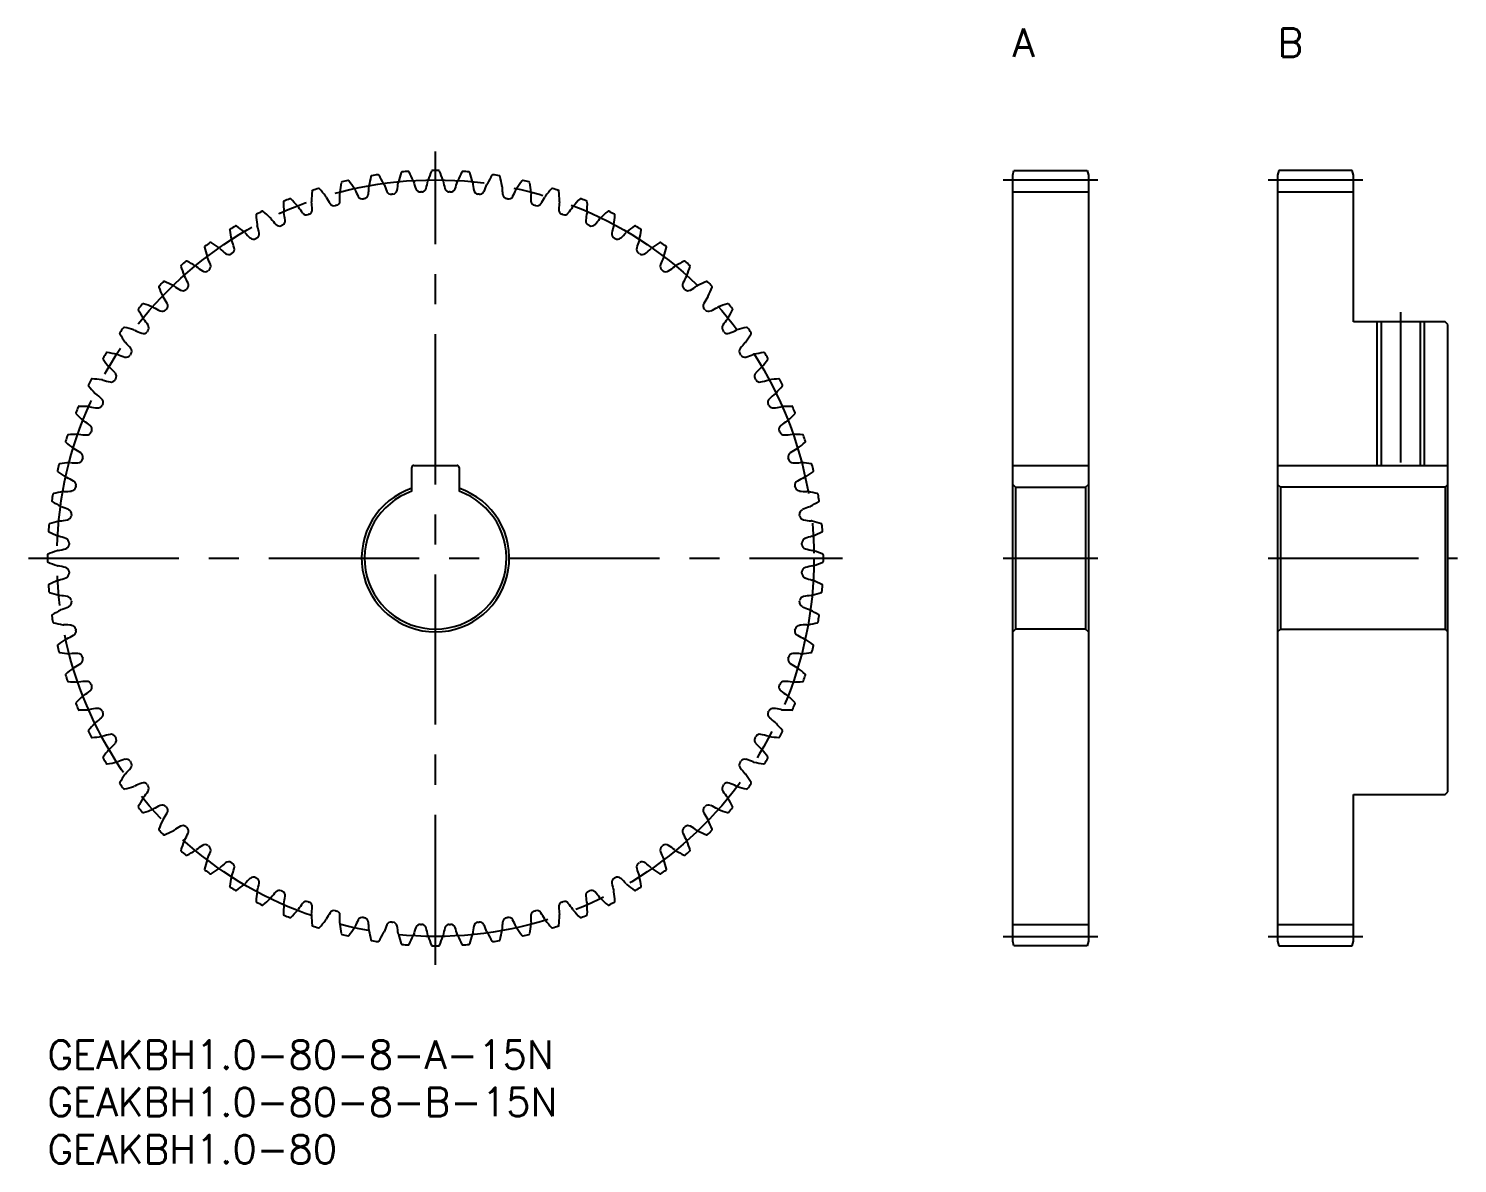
# Model space of a CAD drawing. Extents: x -2 to 149, y -13 to 107.
import ezdxf

# ---------------------------------------------------------------- set-up
doc = ezdxf.new("R2010")
doc.units = 0
doc.header["$LTSCALE"] = 0.5
doc.linetypes.add('CENTER', pattern=[50.8, 31.75, -6.35, 6.35, -6.35])
for name, color, linetype in [('MSM_CENTER', 1, 'CENTER'), ('MSM_CONTINUOUS', 7, 'CONTINUOUS'), ('MSM_NARROW', 5, 'CONTINUOUS'), ('MSM_PART_NUMBER', 7, 'CONTINUOUS')]:
    doc.layers.add(name, color=color, linetype=linetype)
doc.styles.get("Standard").update_dxf_attribs({"font": 'txt.shx', "height": 2, "bigfont": 'bigfont.shx'})

# ---------------------------------------------------------------- blocks, each defined once
blk = doc.blocks.new('*U3')
at = {"layer": 'MSM_PART_NUMBER'}
blk.add_text('GEAKBH1.0-80-8-B-15N', height=3, dxfattribs=at).set_placement((0, -8))
blk = doc.blocks.new('*U4')
at = {"layer": 'MSM_PART_NUMBER'}
blk.add_text('GEAKBH1.0-80-8-A-15N', height=3, dxfattribs=at).set_placement((0, -3))
blk = doc.blocks.new('*U5')
at = {"layer": 'MSM_PART_NUMBER'}
blk.add_text('GEAKBH1.0-80', height=3, dxfattribs=at).set_placement((0, -13))
blk = doc.blocks.new('*U6')
at = {"layer": 'MSM_PART_NUMBER'}
blk.add_text('A', height=3, dxfattribs=at).set_placement((102, 104))
blk = doc.blocks.new('*U7')
at = {"layer": 'MSM_PART_NUMBER'}
blk.add_text('B', height=3, dxfattribs=at).set_placement((130, 104))

msp = doc.modelspace()

# ---------------------------------------------------------------- linework, layer by layer
at = {"layer": 'MSM_CENTER'}
for p, q in [((41, 8), (41, 94)), ((101, 91), (111, 91)), ((129, 91), (139, 91)), ((143, 77), (143, 59.8)), ((-2, 51), (84, 51)), ((101, 51), (111, 51)), ((129, 51), (149, 51)), ((101, 11), (111, 11)), ((129, 11), (139, 11))]:
    msp.add_line(p, q, dxfattribs=at)
msp.add_circle((41, 51), 40, dxfattribs=at)
at = {"layer": 'MSM_CONTINUOUS'}
for p, q in [((102, 91.5), (102.13, 92)), ((102, 10.5), (102, 91.5)), ((102.13, 92), (109.87, 92)), ((109.87, 92), (110, 91.5)), ((110, 91.5), (110, 10.5)), ((130.13, 92), (130, 91.5)), ((130, 91.5), (130, 10.5)), ((137.87, 92), (130.13, 92)), ((138, 91.5), (137.87, 92)), ((138, 76), (138, 91.5)), ((102, 89.75), (110, 89.75)), ((130, 89.75), (138, 89.75)), ((147.7, 76), (138, 76)), ((140.93, 76), (140.93, 60.8)), ((145.07, 76), (145.07, 60.8)), ((148, 75.7), (147.7, 76)), ((148, 26.3), (148, 75.7)), ((38.5, 58.07), (38.5, 60.6)), ((38.7, 60.8), (43.3, 60.8)), ((43.5, 60.6), (43.5, 58.07)), ((102, 60.8), (110, 60.8)), ((130, 60.8), (148, 60.8)), ((102, 58.8), (102.3, 58.5)), ((102.3, 58.5), (102.3, 43.5)), ((102.3, 58.5), (109.7, 58.5)), ((109.7, 58.5), (110, 58.8)), ((109.7, 58.5), (109.7, 43.5)), ((130.3, 58.5), (130, 58.8)), ((130.3, 58.5), (130.3, 43.5)), ((147.7, 58.5), (130.3, 58.5)), ((148, 58.8), (147.7, 58.5)), ((147.7, 58.5), (147.7, 43.5)), ((102.3, 43.5), (102, 43.2)), ((109.7, 43.5), (102.3, 43.5)), ((110, 43.2), (109.7, 43.5)), ((130, 43.2), (130.3, 43.5)), ((130.3, 43.5), (147.7, 43.5)), ((147.7, 43.5), (148, 43.2)), ((138, 26), (147.7, 26)), ((138, 10.5), (138, 26)), ((147.7, 26), (148, 26.3)), ((102, 12.25), (110, 12.25)), ((130, 12.25), (138, 12.25)), ((102.13, 10), (102, 10.5)), ((109.87, 10), (102.13, 10)), ((110, 10.5), (109.87, 10)), ((130, 10.5), (130.13, 10)), ((130.13, 10), (137.87, 10)), ((137.87, 10), (138, 10.5))]:
    msp.add_line(p, q, dxfattribs=at)
for centre, radius, start, end in [((44.18, 88.45), 13.33, 170.2688, 174.625), ((31.13, 90.69), 0.1, 103.9615, 170.2688), ((41, 51), 41, 103.0386, 103.9614), ((31.77, 90.85), 0.1, 36.7312, 103.0386), ((21.17, 82.93), 13.33, 32.375, 36.7312), ((47.1, 88.09), 13.33, 165.7688, 170.125), ((34.28, 91.34), 0.1, 99.4615, 165.7688), ((41, 51), 41, 98.5386, 99.4614), ((34.93, 91.45), 0.1, 32.2312, 98.5386), ((23.73, 84.39), 13.33, 27.875, 32.2312), ((34.79, 90.23), 0.83, 19.9838, 27.875), ((24.83, 92.1), 12.31, 349.6916, 353.454), ((37.88, 90.6), 0.83, 165.625, 173.5162), ((50, 87.5), 13.33, 161.2688, 165.625), ((37.46, 91.75), 0.1, 94.9615, 161.2688), ((41, 51), 41, 94.0386, 94.9614), ((38.12, 91.8), 0.1, 27.7312, 94.0386), ((26.41, 85.64), 13.33, 23.375, 27.7312), ((37.88, 90.6), 0.83, 15.4838, 23.375), ((50.54, 94.12), 12.31, 195.546, 199.3084), ((28.11, 93.24), 12.31, 345.1916, 348.954), ((41, 90.72), 0.83, 161.125, 169.0162), ((52.83, 86.68), 13.33, 156.7688, 161.125), ((40.67, 91.9), 0.1, 90.4614, 156.7688), ((41, 51), 41, 89.5386, 90.4614), ((41.33, 91.9), 0.1, 23.2312, 89.5386), ((29.17, 86.68), 13.33, 18.875, 23.2312), ((41, 90.72), 0.83, 10.9838, 18.875), ((53.89, 93.24), 12.31, 191.046, 194.8084), ((31.46, 94.12), 12.31, 340.6916, 344.454), ((44.12, 90.6), 0.83, 156.625, 164.5162), ((55.59, 85.64), 13.33, 152.2688, 156.625), ((43.88, 91.8), 0.1, 85.9614, 152.2688), ((41, 51), 41, 85.0386, 85.9614), ((44.54, 91.75), 0.1, 18.7312, 85.039), ((32, 87.5), 13.33, 14.375, 18.7312), ((44.12, 90.6), 0.83, 6.4838, 14.375), ((57.17, 92.1), 12.31, 186.546, 190.3084), ((47.21, 90.23), 0.83, 152.125, 160.0162), ((58.27, 84.39), 13.33, 147.7688, 152.125), ((47.07, 91.45), 0.1, 81.4614, 147.7688), ((41, 51), 41, 80.5386, 81.4614), ((47.72, 91.34), 0.1, 14.2312, 80.5386), ((34.9, 88.09), 13.33, 9.875, 14.2312), ((60.83, 82.93), 13.33, 143.2688, 147.625), ((50.23, 90.85), 0.1, 76.9614, 143.2688), ((41, 51), 41, 76.0386, 76.9614), ((50.87, 90.69), 0.1, 9.7312, 76.0386), ((37.82, 88.45), 13.33, 5.375, 9.7312), ((41.23, 88.59), 13.33, 174.7688, 179.125), ((28.05, 89.8), 0.1, 108.4615, 174.7688), ((41, 51), 41, 107.5386, 108.4614), ((28.67, 90), 0.1, 41.2312, 107.5386), ((18.72, 81.28), 13.33, 36.875, 41.2312), ((28.72, 88.78), 0.83, 28.9838, 36.875), ((40.21, 95.16), 12.31, 209.046, 212.8084), ((31.73, 89.63), 0.83, 174.625, 182.5162), ((18.6, 89.06), 12.31, 358.6916, 2.454), ((31.73, 89.63), 0.83, 24.4838, 32.375), ((43.68, 95.08), 12.31, 204.546, 208.3084), ((33.28, 89.48), 0.5, 208.3084, 281.3406), ((33.4, 89.51), 0.5, 281.1594, 354.1915), ((21.66, 90.7), 12.31, 354.1916, 357.954), ((34.79, 90.23), 0.83, 170.125, 178.0162), ((47.13, 94.74), 12.31, 200.046, 203.8084), ((36.33, 89.97), 0.5, 203.8085, 276.8406), ((41, 51), 38.75, 96.6594, 96.8406), ((36.45, 89.99), 0.5, 276.6594, 349.6915), ((39.4, 90.22), 0.5, 199.3085, 272.3406), ((41, 51), 38.75, 92.1594, 92.3406), ((39.52, 90.22), 0.5, 272.1594, 345.1916), ((42.48, 90.22), 0.5, 194.8084, 267.8406), ((41, 51), 38.75, 87.6594, 87.8406), ((42.6, 90.22), 0.5, 267.6594, 340.6916), ((45.55, 89.99), 0.5, 190.3084, 263.3406), ((41, 51), 38.75, 83.1594, 83.3406), ((45.67, 89.97), 0.5, 263.1594, 336.1916), ((34.87, 94.74), 12.31, 336.1916, 339.954), ((47.21, 90.23), 0.83, 1.9838, 9.875), ((60.34, 90.7), 12.31, 182.046, 185.8084), ((48.6, 89.51), 0.5, 185.8084, 258.8406), ((48.72, 89.48), 0.5, 258.6594, 331.6915), ((38.32, 95.08), 12.31, 331.6916, 335.454), ((50.27, 89.63), 0.83, 147.625, 155.5162), ((63.4, 89.06), 12.31, 177.546, 181.3084), ((50.27, 89.63), 0.83, 357.4838, 5.375), ((41.79, 95.16), 12.31, 327.1916, 330.954), ((53.28, 88.78), 0.83, 143.125, 151.0162), ((63.28, 81.28), 13.33, 138.7688, 143.125), ((53.33, 90), 0.1, 72.4614, 138.7688), ((41, 51), 41, 71.5386, 72.4614), ((53.95, 89.8), 0.1, 5.2312, 71.5381), ((40.77, 88.59), 13.33, 0.875, 5.2312), ((41, 51), 41, 116.5386, 117.4614), ((22.73, 87.59), 0.1, 50.2312, 116.5386), ((14.26, 77.42), 13.33, 45.875, 50.2312), ((25.04, 88.66), 0.1, 112.9615, 179.2688), ((38.28, 88.49), 13.33, 179.2688, 183.625), ((25.8, 87.7), 0.83, 183.625, 191.5162), ((41, 51), 41, 112.0386, 112.9614), ((25.65, 88.91), 0.1, 45.7312, 112.0386), ((16.42, 79.44), 13.33, 41.375, 45.7312), ((25.8, 87.7), 0.83, 33.4838, 41.375), ((36.75, 94.96), 12.31, 213.546, 217.3084), ((27.47, 87.85), 0.5, 290.1593, 3.1915), ((28.72, 88.78), 0.83, 179.125, 187.0162), ((15.68, 87.19), 12.31, 3.1916, 6.954), ((30.29, 88.76), 0.5, 212.8085, 285.8406), ((41, 51), 38.75, 105.6594, 105.8406), ((30.41, 88.79), 0.5, 285.6593, 358.6915), ((41, 51), 38.75, 101.1594, 101.3406), ((41, 51), 38.75, 78.6594, 78.8406), ((51.59, 88.79), 0.5, 181.3084, 254.3406), ((41, 51), 38.75, 74.1594, 74.3406), ((51.71, 88.76), 0.5, 254.1594, 327.1915), ((66.32, 87.19), 12.31, 173.046, 176.8084), ((54.53, 87.85), 0.5, 176.8084, 249.8406), ((53.28, 88.78), 0.83, 352.9838, 0.875), ((45.25, 94.96), 12.31, 322.6916, 326.454), ((56.2, 87.7), 0.83, 138.625, 146.5162), ((65.58, 79.44), 13.33, 134.2688, 138.625), ((56.35, 88.91), 0.1, 67.9614, 134.2688), ((41, 51), 41, 67.0386, 67.9614), ((56.96, 88.66), 0.1, 0.7312, 67.039), ((56.2, 87.7), 0.83, 348.4838, 356.375), ((43.72, 88.49), 13.33, 356.375, 0.7312), ((67.74, 77.42), 13.33, 129.7688, 134.125), ((59.27, 87.59), 0.1, 63.4614, 129.7688), ((41, 51), 41, 62.5386, 63.4614), ((41, 51), 41, 121.0386, 121.9614), ((19.91, 86.04), 0.1, 54.7312, 121.0386), ((12.27, 75.24), 13.33, 50.375, 54.7312), ((22.14, 87.29), 0.1, 117.4615, 183.7688), ((35.34, 88.16), 13.33, 183.7688, 188.125), ((22.97, 86.39), 0.83, 188.125, 196.0162), ((10.33, 82.78), 12.31, 12.1916, 15.954), ((22.97, 86.39), 0.83, 37.9838, 45.875), ((33.31, 94.49), 12.31, 218.046, 221.8084), ((24.51, 86.62), 0.5, 221.8084, 294.8406), ((41, 51), 38.75, 114.6594, 114.8406), ((24.62, 86.67), 0.5, 294.6593, 7.6915), ((12.92, 85.09), 12.31, 7.6916, 11.454), ((27.36, 87.8), 0.5, 217.3085, 290.3406), ((41, 51), 38.75, 110.1594, 110.3406), ((41, 51), 38.75, 69.6594, 69.8406), ((54.64, 87.8), 0.5, 249.6594, 322.6915), ((69.08, 85.09), 12.31, 168.546, 172.3084), ((57.38, 86.67), 0.5, 172.3084, 245.3406), ((41, 51), 38.75, 65.1594, 65.3406), ((57.49, 86.62), 0.5, 245.1594, 318.1915), ((48.69, 94.49), 12.31, 318.1916, 321.954), ((59.03, 86.39), 0.83, 134.125, 142.0162), ((71.67, 82.78), 12.31, 164.046, 167.8084), ((59.03, 86.39), 0.83, 343.9838, 351.875), ((46.66, 88.16), 13.33, 351.875, 356.2312), ((59.86, 87.29), 0.1, 356.2312, 62.5386), ((69.73, 75.24), 13.33, 125.2688, 129.625), ((62.09, 86.04), 0.1, 58.9614, 125.2688), ((41, 51), 41, 58.0386, 58.9614), ((19.35, 85.7), 0.1, 121.9615, 188.2688), ((32.45, 87.6), 13.33, 188.2688, 192.625), ((20.24, 84.87), 0.83, 192.625, 200.5162), ((7.94, 80.28), 12.31, 16.6916, 20.454), ((20.24, 84.87), 0.83, 42.4838, 50.375), ((29.92, 93.75), 12.31, 222.546, 226.3084), ((21.77, 85.22), 0.5, 226.3084, 299.3406), ((41, 51), 38.75, 119.1594, 119.3406), ((21.88, 85.28), 0.5, 299.1594, 12.1915), ((60.12, 85.28), 0.5, 167.8084, 240.8406), ((41, 51), 38.75, 60.6594, 60.8406), ((60.23, 85.22), 0.5, 240.6594, 313.6915), ((52.08, 93.75), 12.31, 313.6916, 317.454), ((61.76, 84.87), 0.83, 129.625, 137.5162), ((74.06, 80.28), 12.31, 159.546, 163.3084), ((61.76, 84.87), 0.83, 339.4838, 347.375), ((49.55, 87.6), 13.33, 347.375, 351.7312), ((62.65, 85.7), 0.1, 351.7312, 58.0386), ((16.69, 83.89), 0.1, 126.4615, 192.7688), ((29.6, 86.82), 13.33, 192.7688, 197.125), ((41, 51), 41, 125.5386, 126.4614), ((17.23, 84.28), 0.1, 59.2312, 125.5386), ((10.46, 72.91), 13.33, 54.875, 59.2312), ((17.65, 83.14), 0.83, 46.9838, 54.875), ((26.6, 92.75), 12.31, 227.046, 230.8084), ((19.14, 83.6), 0.5, 230.8085, 303.8406), ((41, 51), 38.75, 123.6594, 123.8406), ((19.25, 83.67), 0.5, 303.6594, 16.6915), ((62.75, 83.67), 0.5, 163.3085, 236.3406), ((41, 51), 38.75, 56.1594, 56.3406), ((62.86, 83.6), 0.5, 236.1594, 309.1915), ((55.4, 92.75), 12.31, 309.1916, 312.954), ((64.35, 83.14), 0.83, 125.125, 133.0162), ((71.54, 72.91), 13.33, 120.7688, 125.125), ((64.77, 84.28), 0.1, 54.4614, 120.7688), ((41, 51), 41, 53.5386, 54.4614), ((52.4, 86.82), 13.33, 342.875, 347.2312), ((65.31, 83.89), 0.1, 347.2312, 53.5386), ((14.19, 81.89), 0.1, 130.9615, 197.2688), ((26.82, 85.81), 13.33, 197.2688, 201.625), ((41, 51), 41, 130.0386, 130.9614), ((14.69, 82.31), 0.1, 63.7312, 130.0386), ((8.83, 70.45), 13.33, 59.375, 63.7312), ((15.2, 81.21), 0.83, 51.4838, 59.375), ((23.37, 91.49), 12.31, 231.546, 235.3084), ((17.65, 83.14), 0.83, 197.125, 205.0162), ((5.74, 77.59), 12.31, 21.1916, 24.954), ((16.75, 81.86), 0.5, 308.1593, 21.1915), ((65.25, 81.86), 0.5, 158.8085, 231.8406), ((76.26, 77.59), 12.31, 155.046, 158.8084), ((64.35, 83.14), 0.83, 334.9838, 342.875), ((58.63, 91.49), 12.31, 304.6916, 308.454), ((66.8, 81.21), 0.83, 120.625, 128.5162), ((73.17, 70.45), 13.33, 116.2688, 120.625), ((67.31, 82.31), 0.1, 49.9614, 116.2688), ((41, 51), 41, 49.0386, 49.9614), ((55.18, 85.81), 13.33, 338.375, 342.7312), ((67.81, 81.89), 0.1, 342.7312, 49.0386), ((41, 51), 41, 134.5386, 135.4614), ((12.31, 80.15), 0.1, 68.2312, 134.5386), ((7.41, 67.86), 13.33, 63.875, 68.2312), ((15.2, 81.21), 0.83, 201.625, 209.5162), ((3.76, 74.75), 12.31, 25.6916, 29.454), ((14.4, 79.86), 0.5, 312.6593, 25.6915), ((16.65, 81.79), 0.5, 235.3084, 308.3406), ((41, 51), 38.75, 128.1594, 128.3406), ((41, 51), 38.75, 51.6594, 51.8406), ((65.35, 81.79), 0.5, 231.6594, 304.6915), ((67.6, 79.86), 0.5, 154.3085, 227.3406), ((78.24, 74.75), 12.31, 150.546, 154.3084), ((66.8, 81.21), 0.83, 330.4838, 338.375), ((74.59, 67.86), 13.33, 111.7688, 116.125), ((69.69, 80.15), 0.1, 45.4614, 111.7688), ((41, 51), 41, 44.5386, 45.4614), ((11.85, 79.69), 0.1, 135.4615, 201.7688), ((24.14, 84.59), 13.33, 201.7688, 206.125), ((12.91, 79.09), 0.83, 206.125, 214.0162), ((2.01, 71.75), 12.31, 30.1916, 33.954), ((12.91, 79.09), 0.83, 55.9838, 63.875), ((20.25, 89.99), 12.31, 236.046, 239.8084), ((14.31, 79.78), 0.5, 239.8084, 312.8406), ((41, 51), 38.75, 132.6594, 132.8406), ((41, 51), 38.75, 47.1594, 47.3406), ((67.69, 79.78), 0.5, 227.1594, 300.1915), ((61.75, 89.99), 12.31, 300.1916, 303.954), ((69.09, 79.09), 0.83, 116.125, 124.0162), ((79.99, 71.75), 12.31, 146.046, 149.8084), ((69.09, 79.09), 0.83, 325.9838, 333.875), ((57.86, 84.59), 13.33, 333.875, 338.2312), ((70.15, 79.69), 0.1, 338.2312, 44.5386), ((9.69, 77.31), 0.1, 139.9615, 206.2688), ((21.55, 83.17), 13.33, 206.2688, 210.625), ((41, 51), 41, 139.0386, 139.9614), ((10.11, 77.81), 0.1, 72.7312, 139.0386), ((6.19, 65.18), 13.33, 68.375, 72.7312), ((10.79, 76.8), 0.83, 60.4838, 68.375), ((17.25, 88.24), 12.31, 240.546, 244.3084), ((12.14, 77.6), 0.5, 244.3085, 317.3406), ((41, 51), 38.75, 137.1594, 137.3406), ((12.22, 77.69), 0.5, 317.1593, 30.1915), ((69.78, 77.69), 0.5, 149.8084, 222.8406), ((41, 51), 38.75, 42.6594, 42.8406), ((69.86, 77.6), 0.5, 222.6594, 295.6915), ((64.75, 88.24), 12.31, 295.6916, 299.454), ((71.21, 76.8), 0.83, 111.625, 119.5162), ((75.81, 65.18), 13.33, 107.2688, 111.625), ((71.89, 77.81), 0.1, 40.9614, 107.2688), ((60.45, 83.17), 13.33, 329.375, 333.7312), ((41, 51), 41, 40.0386, 40.9614), ((72.31, 77.31), 0.1, 333.7312, 40.0386), ((10.79, 76.8), 0.83, 210.625, 218.5162), ((0.51, 68.63), 12.31, 34.6916, 38.454), ((10.21, 75.35), 0.5, 321.6593, 34.6915), ((71.79, 75.35), 0.5, 145.3085, 218.3406), ((81.49, 68.63), 12.31, 141.546, 145.3084), ((71.21, 76.8), 0.83, 321.4838, 329.375), ((7.72, 74.77), 0.1, 144.4615, 210.7688), ((19.09, 81.54), 13.33, 210.7688, 215.125), ((41, 51), 41, 143.5386, 144.4614), ((8.11, 75.31), 0.1, 77.2312, 143.5386), ((5.18, 62.4), 13.33, 72.875, 77.2312), ((8.86, 74.35), 0.83, 64.9838, 72.875), ((14.41, 86.26), 12.31, 245.046, 248.8084), ((10.14, 75.25), 0.5, 248.8085, 321.8406), ((41, 51), 38.75, 141.6594, 141.8406), ((41, 51), 38.75, 38.1594, 38.3406), ((71.86, 75.25), 0.5, 218.1594, 291.1915), ((67.59, 86.26), 12.31, 291.1916, 294.954), ((73.14, 74.35), 0.83, 107.125, 115.0162), ((76.82, 62.4), 13.33, 102.7688, 107.125), ((62.91, 81.54), 13.33, 324.875, 329.2312), ((73.89, 75.31), 0.1, 36.4614, 102.7688), ((41, 51), 41, 35.5386, 36.4614), ((74.28, 74.77), 0.1, 329.2312, 35.5381), ((41, 51), 41, 148.0386, 148.9614), ((6.3, 72.65), 0.1, 81.7312, 148.0386), ((4.4, 59.55), 13.33, 77.375, 81.7312), ((7.13, 71.76), 0.83, 69.4838, 77.375), ((11.72, 84.06), 12.31, 249.546, 253.3084), ((8.86, 74.35), 0.83, 215.125, 223.0162), ((-0.75, 65.4), 12.31, 39.1916, 42.954), ((41, 51), 38.75, 146.1594, 146.3406), ((8.4, 72.86), 0.5, 326.1593, 39.1915), ((73.6, 72.86), 0.5, 140.8084, 213.8406), ((41, 51), 38.75, 33.6594, 33.8406), ((82.75, 65.4), 12.31, 137.046, 140.8084), ((73.14, 74.35), 0.83, 316.9838, 324.875), ((70.28, 84.06), 12.31, 286.6916, 290.454), ((74.87, 71.76), 0.83, 102.625, 110.5162), ((77.6, 59.55), 13.33, 98.2688, 102.625), ((75.7, 72.65), 0.1, 31.9614, 98.2688), ((41, 51), 41, 31.0386, 31.9614), ((5.96, 72.09), 0.1, 148.9615, 215.2688), ((16.76, 79.73), 13.33, 215.2688, 219.625), ((7.13, 71.76), 0.83, 219.625, 227.5162), ((-1.75, 62.08), 12.31, 43.6916, 47.454), ((8.33, 72.75), 0.5, 253.3085, 326.3406), ((73.67, 72.75), 0.5, 213.6594, 286.6915), ((83.75, 62.08), 12.31, 132.546, 136.3084), ((74.87, 71.76), 0.83, 312.4838, 320.375), ((65.24, 79.73), 13.33, 320.375, 324.7312), ((76.04, 72.09), 0.1, 324.7312, 31.0381), ((41, 51), 41, 152.5386, 153.4614), ((4.71, 69.86), 0.1, 86.2312, 152.5386), ((3.84, 56.66), 13.33, 81.875, 86.2312), ((5.61, 69.03), 0.83, 73.9838, 81.875), ((9.22, 81.67), 12.31, 254.046, 257.8084), ((6.72, 70.12), 0.5, 257.8084, 330.8406), ((6.78, 70.23), 0.5, 330.6594, 43.6915), ((41, 51), 38.75, 150.6594, 150.8406), ((75.22, 70.23), 0.5, 136.3084, 209.3406), ((41, 51), 38.75, 29.1594, 29.3406), ((75.28, 70.12), 0.5, 209.1594, 282.1915), ((72.78, 81.67), 12.31, 282.1916, 285.954), ((76.39, 69.03), 0.83, 98.125, 106.0162), ((78.16, 56.66), 13.33, 93.7688, 98.125), ((77.29, 69.86), 0.1, 27.4614, 93.7688), ((41, 51), 41, 26.5386, 27.4614), ((4.41, 69.27), 0.1, 153.4615, 219.7688), ((14.58, 77.74), 13.33, 219.7688, 224.125), ((5.61, 69.03), 0.83, 224.125, 232.0162), ((-2.49, 58.69), 12.31, 48.1916, 51.954), ((84.49, 58.69), 12.31, 128.046, 131.8084), ((76.39, 69.03), 0.83, 307.9838, 315.875), ((67.42, 77.74), 13.33, 315.875, 320.2312), ((77.59, 69.27), 0.1, 320.2312, 26.5381), ((41, 51), 41, 157.0386, 157.9614), ((3.34, 66.96), 0.1, 90.7312, 157.0386), ((3.51, 53.72), 13.33, 86.375, 90.7312), ((4.3, 66.2), 0.83, 78.4838, 86.375), ((6.91, 79.08), 12.31, 258.546, 262.3084), ((5.33, 67.38), 0.5, 262.3085, 335.3406), ((5.38, 67.49), 0.5, 335.1594, 48.1915), ((41, 51), 38.75, 155.1594, 155.3406), ((76.62, 67.49), 0.5, 131.8084, 204.8406), ((41, 51), 38.75, 24.6594, 24.8406), ((76.67, 67.38), 0.5, 204.6594, 277.6915), ((75.09, 79.08), 12.31, 277.6916, 281.454), ((77.7, 66.2), 0.83, 93.625, 101.5162), ((78.49, 53.72), 13.33, 89.2688, 93.625), ((78.66, 66.96), 0.1, 22.9614, 89.2688), ((41, 51), 41, 22.0386, 22.9614), ((3.09, 66.35), 0.1, 157.9615, 224.2688), ((12.56, 75.58), 13.33, 224.2688, 228.625), ((4.3, 66.2), 0.83, 228.625, 236.5162), ((-2.96, 55.25), 12.31, 52.6916, 56.454), ((4.2, 64.64), 0.5, 339.6594, 52.6915), ((77.8, 64.64), 0.5, 127.3084, 200.3406), ((84.96, 55.25), 12.31, 123.546, 127.3084), ((77.7, 66.2), 0.83, 303.4838, 311.375), ((69.44, 75.58), 13.33, 311.375, 315.7312), ((78.91, 66.35), 0.1, 315.7312, 22.0381), ((41, 51), 41, 161.5386, 162.4614), ((2.2, 63.95), 0.1, 95.2312, 161.5386), ((3.41, 50.77), 13.33, 90.875, 95.2312), ((3.22, 63.28), 0.83, 82.9838, 90.875), ((4.81, 76.32), 12.31, 263.046, 266.8084), ((4.15, 64.53), 0.5, 266.8084, 339.8406), ((41, 51), 38.75, 159.6594, 159.8406), ((41, 51), 38.75, 20.1594, 20.3406), ((77.85, 64.53), 0.5, 200.1594, 273.1915), ((77.19, 76.32), 12.31, 273.1916, 276.954), ((78.78, 63.28), 0.83, 89.125, 97.0162), ((78.59, 50.77), 13.33, 84.7688, 89.125), ((79.8, 63.95), 0.1, 18.4614, 84.7688), ((41, 51), 41, 17.5386, 18.4614), ((2, 63.33), 0.1, 162.4615, 228.7688), ((10.72, 73.28), 13.33, 228.7688, 233.125), ((3.22, 63.28), 0.83, 233.125, 241.0162), ((-3.16, 51.79), 12.31, 57.1916, 60.954), ((3.24, 61.71), 0.5, 344.1594, 57.1915), ((78.76, 61.71), 0.5, 122.8085, 195.8406), ((85.16, 51.79), 12.31, 119.046, 122.8084), ((78.78, 63.28), 0.83, 298.9838, 306.875), ((71.28, 73.28), 13.33, 306.875, 311.2312), ((80, 63.33), 0.1, 311.2312, 17.5381), ((41, 51), 41, 166.0386, 166.9614), ((1.31, 60.87), 0.1, 99.7312, 166.0386), ((3.55, 47.82), 13.33, 95.375, 99.7312), ((2.37, 60.27), 0.83, 87.4838, 95.375), ((2.94, 73.4), 12.31, 267.546, 271.3084), ((3.21, 61.59), 0.5, 271.3084, 344.3406), ((41, 51), 38.75, 164.1594, 164.3406), ((38.7, 60.6), 0.2, 90, 180), ((43.3, 60.6), 0.2, 0, 90), ((41, 51), 38.75, 15.6594, 15.8406), ((78.79, 61.59), 0.5, 195.6594, 268.6915), ((79.06, 73.4), 12.31, 268.6916, 272.454), ((79.63, 60.27), 0.83, 84.625, 92.5162), ((78.45, 47.82), 13.33, 80.2688, 84.625), ((80.69, 60.87), 0.1, 13.9614, 80.2688), ((41, 51), 41, 13.0386, 13.9614), ((1.15, 60.23), 0.1, 166.9615, 233.2688), ((9.07, 70.83), 13.33, 233.2688, 237.625), ((2.37, 60.27), 0.83, 237.625, 245.5162), ((-3.08, 48.32), 12.31, 61.6916, 65.454), ((2.52, 58.72), 0.5, 348.6594, 61.6915), ((79.48, 58.72), 0.5, 118.3084, 191.3406), ((85.08, 48.32), 12.31, 114.546, 118.3084), ((79.63, 60.27), 0.83, 294.4838, 302.375), ((72.93, 70.83), 13.33, 302.375, 306.7312), ((80.85, 60.23), 0.1, 306.7312, 13.0381), ((41, 51), 41, 170.5386, 171.4614), ((0.66, 57.72), 0.1, 104.2312, 170.5386), ((3.91, 44.9), 13.33, 99.875, 104.2312), ((1.77, 57.21), 0.83, 91.9838, 99.875), ((1.3, 70.34), 12.31, 272.046, 275.8084), ((2.49, 58.6), 0.5, 275.8084, 348.8406), ((41, 51), 38.75, 168.6594, 168.8406), ((41, 51), 7.8, 108.6939, 71.3061), ((41, 51), 7.5, 109.4712, 70.5288), ((41, 51), 38.75, 11.1594, 11.3406), ((79.51, 58.6), 0.5, 191.1594, 264.1915), ((80.7, 70.34), 12.31, 264.1916, 267.954), ((80.23, 57.21), 0.83, 80.125, 88.0162), ((78.09, 44.9), 13.33, 75.7688, 80.125), ((81.34, 57.72), 0.1, 9.4614, 75.7688), ((41, 51), 41, 8.5386, 9.4614), ((0.55, 57.07), 0.1, 171.4615, 237.7688), ((7.61, 68.27), 13.33, 237.7688, 242.125), ((1.77, 57.21), 0.83, 242.125, 250.0162), ((-2.74, 44.87), 12.31, 66.1916, 69.954), ((2.03, 55.67), 0.5, 353.1594, 66.1915), ((79.97, 55.67), 0.5, 113.8084, 186.8406), ((84.74, 44.87), 12.31, 110.046, 113.8084), ((80.23, 57.21), 0.83, 289.9838, 297.875), ((74.39, 68.27), 13.33, 297.875, 302.2312), ((81.45, 57.07), 0.1, 302.2312, 8.5381), ((41, 51), 41, 175.0386, 175.9614), ((0.25, 54.54), 0.1, 108.7312, 175.0386), ((4.5, 42), 13.33, 104.375, 108.7312), ((1.4, 54.12), 0.83, 96.4838, 104.375), ((-0.1, 67.17), 12.31, 276.546, 280.3084), ((2.01, 55.55), 0.5, 280.3085, 353.3406), ((41, 51), 38.75, 173.1594, 173.3406), ((41, 51), 38.75, 6.6594, 6.8406), ((79.99, 55.55), 0.5, 186.6594, 259.6915), ((82.1, 67.17), 12.31, 259.6916, 263.454), ((80.6, 54.12), 0.83, 75.625, 83.5162), ((77.5, 42), 13.33, 71.2688, 75.625), ((81.75, 54.54), 0.1, 4.9614, 71.2688), ((41, 51), 41, 4.0386, 4.9614), ((0.2, 53.88), 0.1, 175.9615, 242.2688), ((6.36, 65.59), 13.33, 242.2688, 246.625), ((1.4, 54.12), 0.83, 246.625, 254.5162), ((-2.12, 41.46), 12.31, 70.6916, 74.454), ((1.78, 52.6), 0.5, 357.6594, 70.6915), ((80.22, 52.6), 0.5, 109.3084, 182.3406), ((84.12, 41.46), 12.31, 105.546, 109.3084), ((80.6, 54.12), 0.83, 285.4838, 293.375), ((75.64, 65.59), 13.33, 293.375, 297.7312), ((81.8, 53.88), 0.1, 297.7312, 4.0381), ((0.1, 51.33), 0.1, 113.2312, 179.5386), ((5.32, 39.17), 13.33, 108.875, 113.2312), ((1.28, 51), 0.83, 100.9838, 108.875), ((-1.24, 63.89), 12.31, 281.046, 284.8084), ((1.78, 52.48), 0.5, 284.8085, 357.8406), ((41, 51), 38.75, 177.6594, 177.8406), ((41, 51), 38.75, 2.1594, 2.3406), ((80.22, 52.48), 0.5, 182.1594, 255.1915), ((83.24, 63.89), 12.31, 255.1916, 258.954), ((80.72, 51), 0.83, 71.125, 79.0162), ((76.68, 39.17), 13.33, 66.7688, 71.125), ((81.9, 51.33), 0.1, 0.4614, 66.7688), ((41, 51), 41, 179.5386, 180.4614), ((0.1, 50.67), 0.1, 180.4615, 246.7688), ((5.32, 62.83), 13.33, 246.7688, 251.125), ((1.28, 51), 0.83, 251.125, 259.0162), ((-1.24, 38.11), 12.31, 75.1916, 78.954), ((1.78, 49.52), 0.5, 2.1594, 75.1915), ((80.22, 49.52), 0.5, 104.8084, 177.8406), ((83.24, 38.11), 12.31, 101.046, 104.8084), ((80.72, 51), 0.83, 280.9838, 288.875), ((76.68, 62.83), 13.33, 288.875, 293.2312), ((81.9, 50.67), 0.1, 293.2312, 359.5381), ((41, 51), 41, 359.5386, 0.4614), ((6.36, 36.41), 13.33, 113.375, 117.7312), ((1.4, 47.88), 0.83, 105.4838, 113.375), ((-2.12, 60.54), 12.31, 285.546, 289.3084), ((1.78, 49.4), 0.5, 289.3085, 2.3406), ((41, 51), 38.75, 182.1594, 182.3406), ((41, 51), 38.75, 357.6594, 357.8406), ((80.22, 49.4), 0.5, 177.6594, 250.6915), ((84.12, 60.54), 12.31, 250.6916, 254.454), ((80.6, 47.88), 0.83, 66.625, 74.5162), ((75.64, 36.41), 13.33, 62.2688, 66.625), ((0.2, 48.12), 0.1, 117.7312, 184.0386), ((41, 51), 41, 184.0386, 184.9614), ((0.25, 47.46), 0.1, 184.9615, 251.2688), ((4.5, 60), 13.33, 251.2688, 255.625), ((1.4, 47.88), 0.83, 255.625, 263.5162), ((-0.1, 34.83), 12.31, 79.6916, 83.454), ((2.01, 46.45), 0.5, 6.6594, 79.6915), ((79.99, 46.45), 0.5, 100.3084, 173.3406), ((82.1, 34.83), 12.31, 96.546, 100.3084), ((80.6, 47.88), 0.83, 276.4838, 284.375), ((77.5, 60), 13.33, 284.375, 288.7312), ((81.75, 47.46), 0.1, 288.7312, 355.0381), ((81.8, 48.12), 0.1, 355.9614, 62.2688), ((41, 51), 41, 355.0386, 355.9614), ((7.61, 33.73), 13.33, 117.875, 122.2312), ((1.77, 44.79), 0.83, 109.9838, 117.875), ((-2.74, 57.13), 12.31, 290.046, 293.8084), ((2.03, 46.33), 0.5, 293.8084, 6.8406), ((41, 51), 38.75, 186.6594, 186.8406), ((41, 51), 38.75, 353.1594, 353.3406), ((79.97, 46.33), 0.5, 173.1594, 246.1915), ((84.74, 57.13), 12.31, 246.1916, 249.954), ((80.23, 44.79), 0.83, 62.125, 70.0162), ((74.39, 33.73), 13.33, 57.7688, 62.125), ((0.55, 44.93), 0.1, 122.2312, 188.5381), ((41, 51), 41, 188.5386, 189.4614), ((0.66, 44.28), 0.1, 189.4615, 255.7688), ((3.91, 57.1), 13.33, 255.7688, 260.125), ((1.77, 44.79), 0.83, 260.125, 268.0162), ((1.3, 31.66), 12.31, 84.1916, 87.954), ((2.49, 43.4), 0.5, 11.1594, 84.1915), ((79.51, 43.4), 0.5, 95.8084, 168.8406), ((80.7, 31.66), 12.31, 92.046, 95.8084), ((80.23, 44.79), 0.83, 271.9838, 279.875), ((78.09, 57.1), 13.33, 279.875, 284.2312), ((81.34, 44.28), 0.1, 284.2312, 350.5381), ((41, 51), 41, 350.5386, 351.4614), ((81.45, 44.93), 0.1, 351.4614, 57.7688), ((9.07, 31.17), 13.33, 122.375, 126.7312), ((2.37, 41.73), 0.83, 114.4838, 122.375), ((-3.08, 53.68), 12.31, 294.546, 298.3084), ((2.52, 43.28), 0.5, 298.3085, 11.3406), ((41, 51), 38.75, 191.1594, 191.3406), ((79.48, 43.28), 0.5, 168.6594, 241.6915), ((41, 51), 38.75, 348.6594, 348.8406), ((85.08, 53.68), 12.31, 241.6916, 245.454), ((79.63, 41.73), 0.83, 57.625, 65.5162), ((72.93, 31.17), 13.33, 53.2688, 57.625), ((1.15, 41.77), 0.1, 126.7312, 193.0386), ((41, 51), 41, 193.0386, 193.9614), ((1.31, 41.13), 0.1, 193.9615, 260.2688), ((3.55, 54.18), 13.33, 260.2688, 264.625), ((2.37, 41.73), 0.83, 264.625, 272.5162), ((2.94, 28.6), 12.31, 88.6916, 92.454), ((3.21, 40.41), 0.5, 15.6594, 88.6915), ((78.79, 40.41), 0.5, 91.3084, 164.3406), ((79.06, 28.6), 12.31, 87.546, 91.3084), ((79.63, 41.73), 0.83, 267.4838, 275.375), ((78.45, 54.18), 13.33, 275.375, 279.7312), ((80.69, 41.13), 0.1, 279.7312, 346.0381), ((41, 51), 41, 346.0386, 346.9614), ((80.85, 41.77), 0.1, 346.9614, 53.2688), ((10.72, 28.72), 13.33, 126.875, 131.2312), ((3.22, 38.72), 0.83, 118.9838, 126.875), ((-3.16, 50.21), 12.31, 299.046, 302.8084), ((3.24, 40.29), 0.5, 302.8084, 15.8406), ((41, 51), 38.75, 195.6594, 195.8406), ((78.76, 40.29), 0.5, 164.1594, 237.1915), ((41, 51), 38.75, 344.1594, 344.3406), ((85.16, 50.21), 12.31, 237.1916, 240.954), ((78.78, 38.72), 0.83, 53.125, 61.0162), ((71.28, 28.72), 13.33, 48.7688, 53.125), ((2, 38.67), 0.1, 131.2312, 197.5386), ((41, 51), 41, 197.5386, 198.4614), ((2.2, 38.05), 0.1, 198.4615, 264.7688), ((3.41, 51.23), 13.33, 264.7688, 269.125), ((3.22, 38.72), 0.83, 269.125, 277.0162), ((4.81, 25.68), 12.31, 93.1916, 96.954), ((4.15, 37.47), 0.5, 20.1594, 93.1915), ((77.85, 37.47), 0.5, 86.8084, 159.8406), ((77.19, 25.68), 12.31, 83.046, 86.8084), ((78.78, 38.72), 0.83, 262.9838, 270.875), ((78.59, 51.23), 13.33, 270.875, 275.2312), ((79.8, 38.05), 0.1, 275.2312, 341.5381), ((41, 51), 41, 341.5386, 342.4614), ((80, 38.67), 0.1, 342.4614, 48.7688), ((12.56, 26.42), 13.33, 131.375, 135.7312), ((4.3, 35.8), 0.83, 123.4838, 131.375), ((-2.96, 46.75), 12.31, 303.546, 307.3084), ((4.2, 37.36), 0.5, 307.3085, 20.3406), ((41, 51), 38.75, 200.1594, 200.3406), ((77.8, 37.36), 0.5, 159.6594, 232.6915), ((41, 51), 38.75, 339.6594, 339.8406), ((84.96, 46.75), 12.31, 232.6916, 236.454), ((77.7, 35.8), 0.83, 48.625, 56.5162), ((69.44, 26.42), 13.33, 44.2688, 48.625), ((3.09, 35.65), 0.1, 135.7312, 202.0386), ((41, 51), 41, 202.0386, 202.9614), ((3.34, 35.04), 0.1, 202.9615, 269.2688), ((3.51, 48.28), 13.33, 269.2688, 273.625), ((4.3, 35.8), 0.83, 273.625, 281.5162), ((6.91, 22.92), 12.31, 97.6916, 101.454), ((5.33, 34.62), 0.5, 24.6594, 97.6915), ((41, 51), 38.75, 204.6594, 204.8406), ((41, 51), 38.75, 335.1594, 335.3406), ((76.67, 34.62), 0.5, 82.3085, 155.3406), ((75.09, 22.92), 12.31, 78.546, 82.3084), ((77.7, 35.8), 0.83, 258.4838, 266.375), ((78.49, 48.28), 13.33, 266.375, 270.7312), ((78.66, 35.04), 0.1, 270.7312, 337.0381), ((41, 51), 41, 337.0386, 337.9614), ((78.91, 35.65), 0.1, 337.9614, 44.2688), ((14.58, 24.26), 13.33, 135.875, 140.2312), ((5.61, 32.97), 0.83, 127.9838, 135.875), ((-2.49, 43.31), 12.31, 308.046, 311.8084), ((5.38, 34.51), 0.5, 311.8084, 24.8406), ((76.62, 34.51), 0.5, 155.1594, 228.1915), ((84.49, 43.31), 12.31, 228.1916, 231.954), ((76.39, 32.97), 0.83, 44.125, 52.0162), ((67.42, 24.26), 13.33, 39.7688, 44.125), ((4.41, 32.73), 0.1, 140.2312, 206.5386), ((41, 51), 41, 206.5386, 207.4614), ((4.71, 32.14), 0.1, 207.4615, 273.7688), ((3.84, 45.34), 13.33, 273.7688, 278.125), ((5.61, 32.97), 0.83, 278.125, 286.0162), ((9.22, 20.33), 12.31, 102.1916, 105.954), ((6.72, 31.88), 0.5, 29.1594, 102.1915), ((6.78, 31.77), 0.5, 316.3084, 29.3406), ((41, 51), 38.75, 209.1594, 209.3406), ((75.22, 31.77), 0.5, 150.6594, 223.6915), ((41, 51), 38.75, 330.6594, 330.8406), ((75.28, 31.88), 0.5, 77.8084, 150.8406), ((72.78, 20.33), 12.31, 74.046, 77.8084), ((76.39, 32.97), 0.83, 253.9838, 261.875), ((78.16, 45.34), 13.33, 261.875, 266.2312), ((77.29, 32.14), 0.1, 266.2312, 332.5381), ((41, 51), 41, 332.5386, 333.4614), ((77.59, 32.73), 0.1, 333.4614, 39.7688), ((16.76, 22.27), 13.33, 140.375, 144.7312), ((7.13, 30.24), 0.83, 132.4838, 140.375), ((-1.75, 39.92), 12.31, 312.546, 316.3084), ((83.75, 39.92), 12.31, 223.6916, 227.454), ((74.87, 30.24), 0.83, 39.625, 47.5162), ((65.24, 22.27), 13.33, 35.2688, 39.625), ((5.96, 29.91), 0.1, 144.7312, 211.0381), ((41, 51), 41, 211.0386, 211.9614), ((6.3, 29.35), 0.1, 211.9615, 278.2688), ((4.4, 42.45), 13.33, 278.2688, 282.625), ((7.13, 30.24), 0.83, 282.625, 290.5162), ((11.72, 17.94), 12.31, 106.6916, 110.454), ((8.33, 29.25), 0.5, 33.6594, 106.6915), ((-0.75, 36.6), 12.31, 317.046, 320.8084), ((41, 51), 38.75, 213.6594, 213.8406), ((8.4, 29.14), 0.5, 320.8084, 33.8406), ((73.6, 29.14), 0.5, 146.1594, 219.1915), ((41, 51), 38.75, 326.1594, 326.3406), ((82.75, 36.6), 12.31, 219.1916, 222.954), ((73.67, 29.25), 0.5, 73.3084, 146.3406), ((70.28, 17.94), 12.31, 69.546, 73.3084), ((74.87, 30.24), 0.83, 249.4838, 257.375), ((77.6, 42.45), 13.33, 257.375, 261.7312), ((75.7, 29.35), 0.1, 261.7312, 328.0381), ((41, 51), 41, 328.0386, 328.9614), ((76.04, 29.91), 0.1, 328.9614, 35.2688), ((7.72, 27.23), 0.1, 149.2312, 215.5381), ((19.09, 20.46), 13.33, 144.875, 149.2312), ((8.86, 27.65), 0.83, 136.9838, 144.875), ((14.41, 15.74), 12.31, 111.1916, 114.954), ((10.14, 26.75), 0.5, 38.1594, 111.1915), ((71.86, 26.75), 0.5, 68.8084, 141.8406), ((67.59, 15.74), 12.31, 65.046, 68.8084), ((73.14, 27.65), 0.83, 35.125, 43.0162), ((62.91, 20.46), 13.33, 30.7688, 35.125), ((74.28, 27.23), 0.1, 324.4614, 30.7688), ((41, 51), 41, 215.5386, 216.4614), ((8.11, 26.69), 0.1, 216.4615, 282.7688), ((5.18, 39.6), 13.33, 282.7688, 287.125), ((8.86, 27.65), 0.83, 287.125, 295.0162), ((10.79, 25.2), 0.83, 141.4838, 149.375), ((0.51, 33.37), 12.31, 321.546, 325.3084), ((41, 51), 38.75, 218.1594, 218.3406), ((10.21, 26.65), 0.5, 325.3085, 38.3406), ((71.79, 26.65), 0.5, 141.6594, 214.6915), ((81.49, 33.37), 12.31, 214.6916, 218.454), ((41, 51), 38.75, 321.6594, 321.8406), ((71.21, 25.2), 0.83, 30.625, 38.5162), ((73.14, 27.65), 0.83, 244.9838, 252.875), ((76.82, 39.6), 13.33, 252.875, 257.2312), ((73.89, 26.69), 0.1, 257.2312, 323.5381), ((41, 51), 41, 323.5386, 324.4614), ((9.69, 24.69), 0.1, 153.7312, 220.0386), ((21.55, 18.83), 13.33, 149.375, 153.7312), ((41, 51), 41, 220.0386, 220.9614), ((6.19, 36.82), 13.33, 287.2688, 291.625), ((10.79, 25.2), 0.83, 291.625, 299.5162), ((17.25, 13.76), 12.31, 115.6916, 119.454), ((12.14, 24.4), 0.5, 42.6594, 115.6915), ((41, 51), 38.75, 222.6594, 222.8406), ((12.22, 24.31), 0.5, 329.8084, 42.8406), ((69.78, 24.31), 0.5, 137.1594, 210.1915), ((41, 51), 38.75, 317.1594, 317.3406), ((69.86, 24.4), 0.5, 64.3084, 137.3406), ((64.75, 13.76), 12.31, 60.546, 64.3084), ((71.21, 25.2), 0.83, 240.4838, 248.375), ((75.81, 36.82), 13.33, 248.375, 252.7312), ((60.45, 18.83), 13.33, 26.2688, 30.625), ((41, 51), 41, 319.0386, 319.9614), ((72.31, 24.69), 0.1, 319.9614, 26.2688), ((10.11, 24.19), 0.1, 220.9615, 287.2688), ((24.14, 17.41), 13.33, 153.875, 158.2312), ((12.91, 22.91), 0.83, 145.9838, 153.875), ((2.01, 30.25), 12.31, 326.046, 329.8084), ((20.25, 12.01), 12.31, 120.1916, 123.954), ((14.31, 22.22), 0.5, 47.1594, 120.1915), ((67.69, 22.22), 0.5, 59.8085, 132.8406), ((61.75, 12.01), 12.31, 56.046, 59.8084), ((79.99, 30.25), 12.31, 210.1916, 213.954), ((69.09, 22.91), 0.83, 26.125, 34.0162), ((57.86, 17.41), 13.33, 21.7688, 26.125), ((71.89, 24.19), 0.1, 252.7312, 319.0381), ((11.85, 22.31), 0.1, 158.2312, 224.5386), ((41, 51), 41, 224.5386, 225.4614), ((12.31, 21.85), 0.1, 225.4615, 291.7688), ((7.41, 34.14), 13.33, 291.7688, 296.125), ((12.91, 22.91), 0.83, 296.125, 304.0162), ((15.2, 20.79), 0.83, 150.4838, 158.375), ((3.76, 27.25), 12.31, 330.546, 334.3084), ((41, 51), 38.75, 227.1594, 227.3406), ((14.4, 22.14), 0.5, 334.3085, 47.3406), ((67.6, 22.14), 0.5, 132.6594, 205.6915), ((78.24, 27.25), 12.31, 205.6916, 209.454), ((41, 51), 38.75, 312.6594, 312.8406), ((66.8, 20.79), 0.83, 21.625, 29.5162), ((69.09, 22.91), 0.83, 235.9838, 243.875), ((74.59, 34.14), 13.33, 243.875, 248.2312), ((69.69, 21.85), 0.1, 248.2312, 314.5381), ((41, 51), 41, 314.5386, 315.4614), ((70.15, 22.31), 0.1, 315.4614, 21.7688), ((26.82, 16.19), 13.33, 158.375, 162.7312), ((14.19, 20.11), 0.1, 162.7312, 229.0381), ((41, 51), 41, 229.0386, 229.9614), ((8.83, 31.55), 13.33, 296.2688, 300.625), ((15.2, 20.79), 0.83, 300.625, 308.5162), ((23.37, 10.51), 12.31, 124.6916, 128.454), ((16.65, 20.21), 0.5, 51.6594, 124.6915), ((5.74, 24.41), 12.31, 335.046, 338.8084), ((41, 51), 38.75, 231.6594, 231.8406), ((16.75, 20.14), 0.5, 338.8084, 51.8406), ((65.25, 20.14), 0.5, 128.1594, 201.1915), ((76.26, 24.41), 12.31, 201.1916, 204.954), ((41, 51), 38.75, 308.1594, 308.3406), ((65.35, 20.21), 0.5, 55.3084, 128.3406), ((58.63, 10.51), 12.31, 51.546, 55.3084), ((66.8, 20.79), 0.83, 231.4838, 239.375), ((73.17, 31.55), 13.33, 239.375, 243.7312), ((41, 51), 41, 310.0386, 310.9614), ((55.18, 16.19), 13.33, 17.2688, 21.625), ((67.81, 20.11), 0.1, 310.9614, 17.2688), ((14.69, 19.69), 0.1, 229.9615, 296.2688), ((16.69, 18.11), 0.1, 167.2312, 233.5381), ((29.6, 15.18), 13.33, 162.875, 167.2312), ((17.65, 18.86), 0.83, 154.9838, 162.875), ((10.46, 29.09), 13.33, 300.7688, 305.125), ((17.65, 18.86), 0.83, 305.125, 313.0162), ((26.6, 9.25), 12.31, 129.1916, 132.954), ((19.14, 18.4), 0.5, 56.1594, 129.1915), ((41, 51), 38.75, 236.1594, 236.3406), ((7.94, 21.72), 12.31, 339.546, 343.3084), ((19.25, 18.33), 0.5, 343.3084, 56.3406), ((62.75, 18.33), 0.5, 123.6594, 196.6915), ((74.06, 21.72), 12.31, 196.6916, 200.454), ((41, 51), 38.75, 303.6594, 303.8406), ((62.86, 18.4), 0.5, 50.8084, 123.8406), ((55.4, 9.25), 12.31, 47.046, 50.8084), ((64.35, 18.86), 0.83, 226.9838, 234.875), ((71.54, 29.09), 13.33, 234.875, 239.2312), ((64.35, 18.86), 0.83, 17.125, 25.0162), ((52.4, 15.18), 13.33, 12.7688, 17.125), ((65.31, 18.11), 0.1, 306.4614, 12.7688), ((67.31, 19.69), 0.1, 243.7312, 310.0381), ((41, 51), 41, 233.5386, 234.4614), ((17.23, 17.72), 0.1, 234.4615, 300.7688), ((32.45, 14.4), 13.33, 167.375, 171.7312), ((20.24, 17.13), 0.83, 159.4838, 167.375), ((29.92, 8.25), 12.31, 133.6916, 137.454), ((21.77, 16.78), 0.5, 60.6594, 133.6915), ((41, 51), 38.75, 240.6594, 240.8406), ((21.88, 16.72), 0.5, 347.8084, 60.8406), ((10.33, 19.22), 12.31, 344.046, 347.8084), ((60.12, 16.72), 0.5, 119.1594, 192.1915), ((71.67, 19.22), 12.31, 192.1916, 195.954), ((41, 51), 38.75, 299.1594, 299.3406), ((60.23, 16.78), 0.5, 46.3085, 119.3406), ((52.08, 8.25), 12.31, 42.546, 46.3084), ((61.76, 17.13), 0.83, 12.625, 20.5162), ((49.55, 14.4), 13.33, 8.2688, 12.625), ((64.77, 17.72), 0.1, 239.2312, 305.5381), ((41, 51), 41, 305.5386, 306.4614), ((19.35, 16.3), 0.1, 171.7312, 238.0381), ((41, 51), 41, 238.0386, 238.9614), ((19.91, 15.96), 0.1, 238.9615, 305.2688), ((12.27, 26.76), 13.33, 305.2688, 309.625), ((20.24, 17.13), 0.83, 309.625, 317.5162), ((35.34, 13.84), 13.33, 171.875, 176.2312), ((22.97, 15.61), 0.83, 163.9838, 171.875), ((33.31, 7.51), 12.31, 138.1916, 141.954), ((24.51, 15.38), 0.5, 65.1594, 138.1915), ((41, 51), 38.75, 245.1594, 245.3406), ((24.62, 15.33), 0.5, 352.3084, 65.3406), ((12.92, 16.91), 12.31, 348.546, 352.3084), ((57.38, 15.33), 0.5, 114.6594, 187.6915), ((69.08, 16.91), 12.31, 187.6916, 191.454), ((41, 51), 38.75, 294.6594, 294.8406), ((57.49, 15.38), 0.5, 41.8085, 114.8406), ((48.69, 7.51), 12.31, 38.046, 41.8084), ((59.03, 15.61), 0.83, 8.125, 16.0162), ((46.66, 13.84), 13.33, 3.7688, 8.125), ((61.76, 17.13), 0.83, 222.4838, 230.375), ((69.73, 26.76), 13.33, 230.375, 234.7312), ((62.09, 15.96), 0.1, 234.7312, 301.0386), ((41, 51), 41, 301.0386, 301.9614), ((62.65, 16.3), 0.1, 301.9614, 8.2688), ((22.14, 14.71), 0.1, 176.2312, 242.5386), ((41, 51), 41, 242.5386, 243.4614), ((22.73, 14.41), 0.1, 243.4615, 309.7688), ((14.26, 24.58), 13.33, 309.7688, 314.125), ((22.97, 15.61), 0.83, 314.125, 322.0162), ((38.28, 13.51), 13.33, 176.375, 180.7312), ((25.8, 14.3), 0.83, 168.4838, 176.375), ((16.42, 22.56), 13.33, 314.2688, 318.625), ((25.8, 14.3), 0.83, 318.625, 326.5162), ((36.75, 7.04), 12.31, 142.6916, 146.454), ((27.36, 14.2), 0.5, 69.6594, 142.6915), ((41, 51), 38.75, 249.6594, 249.8406), ((27.47, 14.15), 0.5, 356.8084, 69.8406), ((15.68, 14.81), 12.31, 353.046, 356.8084), ((30.29, 13.24), 0.5, 74.1594, 147.1915), ((41, 51), 38.75, 254.1594, 254.3406), ((30.41, 13.21), 0.5, 1.3084, 74.3406), ((51.59, 13.21), 0.5, 105.6594, 178.6915), ((41, 51), 38.75, 285.6594, 285.8406), ((51.71, 13.24), 0.5, 32.8084, 105.8406), ((54.53, 14.15), 0.5, 110.1594, 183.1915), ((66.32, 14.81), 12.31, 183.1916, 186.954), ((41, 51), 38.75, 290.1594, 290.3406), ((54.64, 14.2), 0.5, 37.3084, 110.3406), ((45.25, 7.04), 12.31, 33.546, 37.3084), ((56.2, 14.3), 0.83, 213.4838, 221.375), ((65.58, 22.56), 13.33, 221.375, 225.7312), ((56.2, 14.3), 0.83, 3.625, 11.5162), ((43.72, 13.51), 13.33, 359.2688, 3.625), ((59.03, 15.61), 0.83, 217.9838, 225.875), ((67.74, 24.58), 13.33, 225.875, 230.2312), ((59.27, 14.41), 0.1, 230.2312, 296.5386), ((41, 51), 41, 296.5386, 297.4614), ((59.86, 14.71), 0.1, 297.4614, 3.7688), ((25.04, 13.34), 0.1, 180.7312, 247.0381), ((41, 51), 41, 247.0386, 247.9614), ((25.65, 13.09), 0.1, 247.9615, 314.2688), ((28.72, 13.22), 0.83, 172.9838, 180.875), ((41.23, 13.41), 13.33, 180.875, 185.2312), ((28.05, 12.2), 0.1, 185.2312, 251.5386), ((41, 51), 41, 251.5386, 252.4614), ((18.72, 20.72), 13.33, 318.7688, 323.125), ((28.72, 13.22), 0.83, 323.125, 331.0162), ((40.21, 6.84), 12.31, 147.1916, 150.954), ((18.6, 12.94), 12.31, 357.546, 1.3084), ((31.73, 12.37), 0.83, 177.4838, 185.375), ((44.18, 13.55), 13.33, 185.375, 189.7312), ((43.68, 6.92), 12.31, 151.6916, 155.454), ((33.28, 12.52), 0.5, 78.6594, 151.6915), ((41, 51), 38.75, 258.6594, 258.8406), ((33.4, 12.49), 0.5, 5.8084, 78.8406), ((21.66, 11.3), 12.31, 2.046, 5.8084), ((47.13, 7.26), 12.31, 156.1916, 159.954), ((36.33, 12.03), 0.5, 83.1594, 156.1915), ((41, 51), 38.75, 263.1594, 263.3406), ((36.45, 12.01), 0.5, 10.3084, 83.3406), ((24.83, 9.9), 12.31, 6.546, 10.3084), ((39.4, 11.78), 0.5, 87.6594, 160.6915), ((41, 51), 38.75, 267.6594, 267.8406), ((39.52, 11.78), 0.5, 14.8084, 87.8406), ((42.48, 11.78), 0.5, 92.1594, 165.1915), ((41, 51), 38.75, 272.1594, 272.3406), ((42.6, 11.78), 0.5, 19.3084, 92.3406), ((57.17, 9.9), 12.31, 169.6916, 173.454), ((45.55, 12.01), 0.5, 96.6594, 169.6915), ((41, 51), 38.75, 276.6594, 276.8406), ((45.67, 12.03), 0.5, 23.8084, 96.8406), ((34.87, 7.26), 12.31, 20.046, 23.8084), ((60.34, 11.3), 12.31, 174.1916, 177.954), ((48.6, 12.49), 0.5, 101.1594, 174.1915), ((41, 51), 38.75, 281.1594, 281.3406), ((48.72, 12.52), 0.5, 28.3084, 101.3406), ((38.32, 6.92), 12.31, 24.546, 28.3084), ((37.82, 13.55), 13.33, 350.2688, 354.625), ((63.4, 12.94), 12.31, 178.6916, 182.454), ((50.27, 12.37), 0.83, 354.625, 2.5162), ((41.79, 6.84), 12.31, 29.046, 32.8084), ((53.28, 13.22), 0.83, 208.9838, 216.875), ((63.28, 20.72), 13.33, 216.875, 221.2312), ((41, 51), 41, 287.5386, 288.4614), ((53.95, 12.2), 0.1, 288.4614, 354.7688), ((40.77, 13.41), 13.33, 354.7688, 359.125), ((53.28, 13.22), 0.83, 359.125, 7.0162), ((56.35, 13.09), 0.1, 225.7312, 292.0386), ((41, 51), 41, 292.0386, 292.9614), ((56.96, 13.34), 0.1, 292.9614, 359.2688), ((28.67, 12), 0.1, 252.4615, 318.7688), ((31.13, 11.31), 0.1, 189.7312, 256.0381), ((41, 51), 41, 256.0386, 256.9614), ((31.77, 11.15), 0.1, 256.9615, 323.2688), ((21.17, 19.07), 13.33, 323.2688, 327.625), ((31.73, 12.37), 0.83, 327.625, 335.5162), ((34.79, 11.77), 0.83, 181.9838, 189.875), ((47.1, 13.91), 13.33, 189.875, 194.2312), ((34.28, 10.66), 0.1, 194.2312, 260.5386), ((23.73, 17.61), 13.33, 327.7688, 332.125), ((34.79, 11.77), 0.83, 332.125, 340.0162), ((37.88, 11.4), 0.83, 186.4838, 194.375), ((50, 14.5), 13.33, 194.375, 198.7312), ((26.41, 16.36), 13.33, 332.2688, 336.625), ((37.88, 11.4), 0.83, 336.625, 344.5162), ((50.54, 7.88), 12.31, 160.6916, 164.454), ((28.11, 8.76), 12.31, 11.046, 14.8084), ((41, 11.28), 0.83, 190.9838, 198.875), ((52.83, 15.32), 13.33, 198.875, 203.2312), ((29.17, 15.32), 13.33, 336.7688, 341.125), ((41, 11.28), 0.83, 341.125, 349.0162), ((53.89, 8.76), 12.31, 165.1916, 168.954), ((31.46, 7.88), 12.31, 15.546, 19.3084), ((44.12, 11.4), 0.83, 195.4838, 203.375), ((55.59, 16.36), 13.33, 203.375, 207.7312), ((32, 14.5), 13.33, 341.2688, 345.625), ((44.12, 11.4), 0.83, 345.625, 353.5162), ((47.21, 11.77), 0.83, 199.9838, 207.875), ((58.27, 17.61), 13.33, 207.875, 212.2312), ((47.72, 10.66), 0.1, 279.4614, 345.7688), ((34.9, 13.91), 13.33, 345.7688, 350.125), ((47.21, 11.77), 0.83, 350.125, 358.0162), ((50.27, 12.37), 0.83, 204.4838, 212.375), ((60.83, 19.07), 13.33, 212.375, 216.7312), ((50.23, 11.15), 0.1, 216.7312, 283.0386), ((41, 51), 41, 283.0386, 283.9614), ((50.87, 11.31), 0.1, 283.9614, 350.2688), ((53.33, 12), 0.1, 221.2312, 287.5386), ((41, 51), 41, 260.5386, 261.4614), ((34.93, 10.55), 0.1, 261.4615, 327.7688), ((37.46, 10.25), 0.1, 198.7312, 265.0386), ((41, 51), 41, 265.0386, 265.9614), ((38.12, 10.2), 0.1, 265.9614, 332.2688), ((40.67, 10.1), 0.1, 203.2312, 269.5386), ((41, 51), 41, 269.5386, 270.4614), ((41.33, 10.1), 0.1, 270.4614, 336.7688), ((43.88, 10.2), 0.1, 207.7312, 274.0386), ((41, 51), 41, 274.0386, 274.9614), ((44.54, 10.25), 0.1, 274.9614, 341.2688), ((47.07, 10.55), 0.1, 212.2312, 278.5386), ((41, 51), 41, 278.5386, 279.4614)]:
    msp.add_arc(centre, radius, start, end, dxfattribs=at)
at = {"layer": 'MSM_NARROW'}
for p, q in [((140.5, 76), (140.5, 60.8)), ((145.5, 76), (145.5, 60.8))]:
    msp.add_line(p, q, dxfattribs=at)

# ---------------------------------------------------------------- block references
at = {"layer": 'MSM_CONTINUOUS'}
for name in ['*U6', '*U7', '*U4', '*U3', '*U5']:
    msp.add_blockref(name, (0, 0), dxfattribs=at)

doc.saveas('drawing.dxf')
